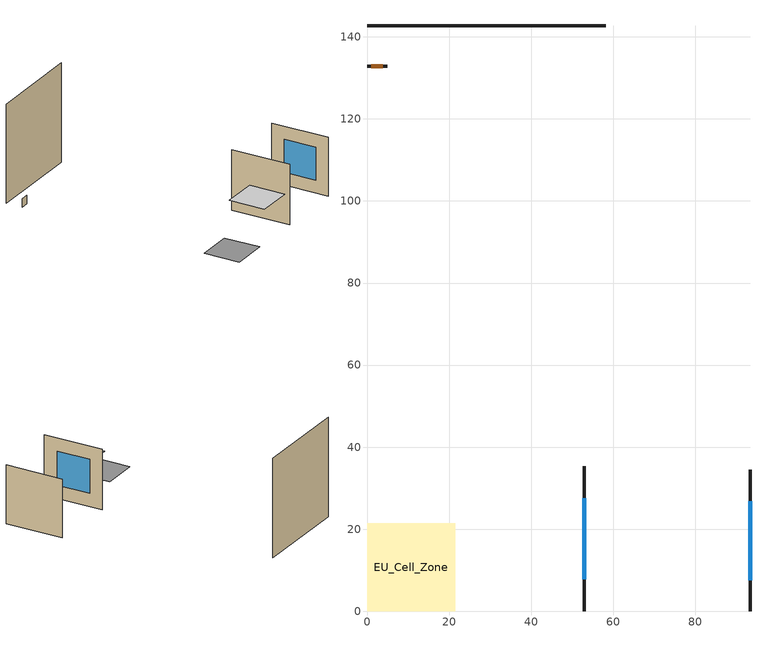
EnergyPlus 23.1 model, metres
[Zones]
EU_Cell_Zone
 floor othersidecoefficients (EU_GB.ENG.AB.07.Gen.ReEx.001.001_floor_1_Construction): 0,0 21.47,0 21.47,21.47 0,21.47 z0
 wall outside (EU_GB.ENG.AB.07.Gen.ReEx.001.001_wall_1_east_1_Construction): 52.94,0 52.94,35.39 z0:35.39
 wall outside (EU_GB.ENG.AB.07.Gen.ReEx.001.001_wall_1_west_2_Construction): 93.33,34.45 93.33,0 z0:34.45
 wall outside (EU_GB.ENG.AB.07.Gen.ReEx.001.001_wall_1_south_3_Construction): 4.92,132.78 0,132.78 z0:4.92
 wall othersidecoefficients (EU_GB.ENG.AB.07.Gen.ReEx.001.001_thermal_bridge_Construction): 58.19,142.71 0,142.71 z0:58.19
 window (EU_GB.ENG.AB.07.Gen.ReEx.001.001_window_east_1_Construction): 52.94,7.79 52.94,27.6 z7.79:27.6
 window (EU_GB.ENG.AB.07.Gen.ReEx.001.001_window_west_2_Construction): 93.33,26.87 93.33,7.58 z7.58:26.87
 door (EU_GB.ENG.AB.07.Gen.ReEx.001.001_door_south_3_Construction): 3.84,132.78 1.08,132.78 z1.08:3.84
 ceiling othersidecoefficients (EU_GB.ENG.AB.07.Gen.ReEx.001.001_roof_1_Construction): 26.47,0 47.94,0 47.94,21.47 26.47,21.47 z20
[Building]
EU Step8 Campaign Cell: North Axis=0; Terrain=City; Solar Distribution=FullExterior
[Site:Location]
London: Latitude=51.5; Longitude=-0.5; Time Zone=0; Elevation=25
[SizingPeriod:WeatherFileDays]
AnnualSizingPeriod: Begin Month=1; Begin Day of Month=1; End Month=12; End Day of Month=31; Use Weather File Daylight Saving Period=No; Use Weather File Rain and Snow Indicators=No
[MATERIAL]
EU_InternalMass_Material: Roughness=MediumRough; Thickness=0.1; Conductivity=1; Density=1800; Specific Heat=900; Thermal Absorptance=0.9; Solar Absorptance=0.7; Visible Absorptance=0.7
[MATERIAL:NOMASS] Roughness=MediumRough; Thermal Absorptance=0.9; Solar Absorptance=0.7; Visible Absorptance=0.7
Name | Thermal Resistance
EU_GB.ENG.AB.07.Gen.ReEx.001.001_floor_1_NoMass; EU_GB.ENG.AB.07.Gen.ReEx.001.001_roof_1_NoMass | 4.02702
EU_GB.ENG.AB.07.Gen.ReEx.001.001_wall_1_east_1_NoMass; EU_GB.ENG.AB.07.Gen.ReEx.001.001_wall_1_west_2_NoMass; EU_GB.ENG.AB.07.Gen.ReEx.001.001_wall_1_south_3_NoMass | 3.59555
EU_GB.ENG.AB.07.Gen.ReEx.001.001_door_south_3_NoMass | 0.559308
EU_GB.ENG.AB.07.Gen.ReEx.001.001_thermal_bridge_NoMass | 20.1351
[WINDOWMATERIAL:SIMPLEGLAZINGSYSTEM] UFactor=1.83759; Solar Heat Gain Coefficient=0.72; Visible Transmittance=0.72
EU_GB.ENG.AB.07.Gen.ReEx.001.001_window_east_1_SimpleGlazing; EU_GB.ENG.AB.07.Gen.ReEx.001.001_window_west_2_SimpleGlazing
[CONSTRUCTION]
EU_GB.ENG.AB.07.Gen.ReEx.001.001_floor_1_Construction: EU_GB.ENG.AB.07.Gen.ReEx.001.001_floor_1_NoMass
EU_GB.ENG.AB.07.Gen.ReEx.001.001_roof_1_Construction: EU_GB.ENG.AB.07.Gen.ReEx.001.001_roof_1_NoMass
EU_GB.ENG.AB.07.Gen.ReEx.001.001_wall_1_east_1_Construction: EU_GB.ENG.AB.07.Gen.ReEx.001.001_wall_1_east_1_NoMass
EU_GB.ENG.AB.07.Gen.ReEx.001.001_window_east_1_Construction: EU_GB.ENG.AB.07.Gen.ReEx.001.001_window_east_1_SimpleGlazing
EU_GB.ENG.AB.07.Gen.ReEx.001.001_wall_1_west_2_Construction: EU_GB.ENG.AB.07.Gen.ReEx.001.001_wall_1_west_2_NoMass
EU_GB.ENG.AB.07.Gen.ReEx.001.001_window_west_2_Construction: EU_GB.ENG.AB.07.Gen.ReEx.001.001_window_west_2_SimpleGlazing
EU_GB.ENG.AB.07.Gen.ReEx.001.001_wall_1_south_3_Construction: EU_GB.ENG.AB.07.Gen.ReEx.001.001_wall_1_south_3_NoMass
EU_GB.ENG.AB.07.Gen.ReEx.001.001_door_south_3_Construction: EU_GB.ENG.AB.07.Gen.ReEx.001.001_door_south_3_NoMass
EU_GB.ENG.AB.07.Gen.ReEx.001.001_thermal_bridge_Construction: EU_GB.ENG.AB.07.Gen.ReEx.001.001_thermal_bridge_NoMass
EU_InternalMass_Construction: EU_InternalMass_Material
[ZONE]
EU_Cell_Zone: Type=1; Multiplier=1; Ceiling Height=0.263413; Volume=9589.8; Floor Area=4045.11; Part of Total Floor Area=Yes
[INTERNALMASS]
EU_Cell_Zone_EU_InternalMass: Construction=EU_InternalMass_Construction; Zone or ZoneList=EU_Cell_Zone; Surface Area=4045.11
[SURFACEPROPERTY:OTHERSIDECOEFFICIENTS] Combined ConvectiveRadiative Film Coefficient=0; Constant Temperature=0; Constant Temperature Coefficient=0; Ground Temperature Coefficient=0; Wind Speed Coefficient=0; Sinusoidal Variation of Constant Temperature Coefficient=No; Period of Sinusoidal Variation=24; Previous Other Side Temperature Coefficient=0
Name | External DryBulb Temperature Coefficient | Zone Air Temperature Coefficient
EU_GB.ENG.AB.07.Gen.ReEx.001.001_floor_1_b0.930233 | 0.930233 | 0.0697674
EU_GB.ENG.AB.07.Gen.ReEx.001.001_roof_1_b1; EU_GB.ENG.AB.07.Gen.ReEx.001.001_wall_1_east_1_b1; EU_GB.ENG.AB.07.Gen.ReEx.001.001_wall_1_west_2_b1; EU_GB.ENG.AB.07.Gen.ReEx.001.001_wall_1_south_3_b1; EU_GB.ENG.AB.07.Gen.ReEx.001.001_thermal_bridge_b1 | 1 | 0
[OTHEREQUIPMENT]
EU_Step8_InternalGain_uk__GB.ENG.AB.07.Gen.ReEx.001.001__f030_f030: Fuel Type=Electricity; Zone or ZoneList or Space or SpaceList=EU_Cell_Zone; Schedule=EU_Step8_GainSchedule_uk__GB.ENG.AB.07.Gen.ReEx.001.001__f030_f030; Design Level Calculation Method=Watts/Area; Power per Zone Floor Area=1; Fraction Latent=0; Fraction Radiant=0; Fraction Lost=0; Carbon Dioxide Generation Rate=0; EndUse Subcategory=EU_Step8_InternalGains
[ZONEVENTILATION:DESIGNFLOWRATE]
EU_ConstantAir_EU_Cell_Zone: Zone or ZoneList or Space or SpaceList=EU_Cell_Zone; Schedule=EU_AlwaysOn; Design Flow Rate Calculation Method=AirChanges/Hour; Air Changes per Hour=0.496645; Ventilation Type=Natural; Fan Pressure Rise=0; Fan Total Efficiency=1; Constant Term Coefficient=1; Temperature Term Coefficient=0; Velocity Term Coefficient=0; Velocity Squared Term Coefficient=0; Minimum Indoor Temperature=-100; Maximum Indoor Temperature=100; Delta Temperature=-100; Minimum Outdoor Temperature=-100; Maximum Outdoor Temperature=100; Maximum Wind Speed=40
[HVACTEMPLATE:THERMOSTAT]
EU_HeatOnly_EU_Cell_Zone: Constant Heating Setpoint=20; Constant Cooling Setpoint=50
[HVACTEMPLATE:ZONE:IDEALLOADSAIRSYSTEM]
EU_Cell_Zone: Template Thermostat=EU_HeatOnly_EU_Cell_Zone; System Availability Schedule=EU_AlwaysOn; Maximum Heating Supply Air Temperature=50; Minimum Cooling Supply Air Temperature=13; Maximum Heating Supply Air Humidity Ratio=0.0156; Minimum Cooling Supply Air Humidity Ratio=0.0077; Heating Limit=NoLimit; Cooling Limit=NoLimit; Heating Availability Schedule=EU_AlwaysOn; Cooling Availability Schedule=EU_CoolingOff; Dehumidification Control Type=ConstantSensibleHeatRatio; Cooling Sensible Heat Ratio=0.7; Dehumidification Setpoint=60; Humidification Control Type=None; Humidification Setpoint=30; Outdoor Air Method=None; Outdoor Air Flow Rate per Person=0.00944; Outdoor Air Flow Rate per Zone Floor Area=0; Outdoor Air Flow Rate per Zone=0; Demand Controlled Ventilation Type=None; Outdoor Air Economizer Type=NoEconomizer; Heat Recovery Type=None; Sensible Heat Recovery Effectiveness=0.7; Latent Heat Recovery Effectiveness=0.65
[SIZING:ZONE]
EU_Cell_Zone: Zone Cooling Design Supply Air Temperature Input Method=SupplyAirTemperature; Zone Cooling Design Supply Air Temperature=13; Zone Heating Design Supply Air Temperature Input Method=SupplyAirTemperature; Zone Heating Design Supply Air Temperature=50; Zone Cooling Design Supply Air Humidity Ratio=0.008; Zone Heating Design Supply Air Humidity Ratio=0.008; Cooling Design Air Flow Method=DesignDay; Cooling Design Air Flow Rate=0; Cooling Minimum Air Flow per Zone Floor Area=0.000762; Cooling Minimum Air Flow=0; Cooling Minimum Air Flow Fraction=0.2; Heating Design Air Flow Method=DesignDay; Heating Design Air Flow Rate=0; Heating Maximum Air Flow per Zone Floor Area=0.002032; Heating Maximum Air Flow=0.141576; Heating Maximum Air Flow Fraction=0.3; Account for Dedicated Outdoor Air System=No; Dedicated Outdoor Air System Control Strategy=NeutralSupplyAir; Dedicated Outdoor Air Low Setpoint Temperature for Design=autosize; Dedicated Outdoor Air High Setpoint Temperature for Design=autosize; Zone Load Sizing Method=Sensible Load Only No Latent Load; Zone Latent Cooling Design Supply Air Humidity Ratio Input Method=HumidityRatioDifference; Zone Cooling Design Supply Air Humidity Ratio Difference=0.005; Zone Latent Heating Design Supply Air Humidity Ratio Input Method=HumidityRatioDifference; Zone Humidification Design Supply Air Humidity Ratio Difference=0.005
[SCHEDULE:CONSTANT]
Name | Hourly Value
EU_AlwaysOn | 1
EU_CoolingOff | 0
[SCHEDULE:FILE]
EU_Step8_GainSchedule_uk__GB.ENG.AB.07.Gen.ReEx.001.001__f030_f030: File=C:\Users\o_iseri\Desktop\OpenUBEM\openubem\outputs\eu_certified_rerun_2026-08-28\rep3\schedules\uk__GB.ENG.AB.07.Gen.ReEx.001.001__f030.csv; Column Number=1; Rows to Skip at Top=0; Number of Hours of Data=8760; Column Separator=Comma; Interpolate to Timestep=No; Minutes per Item=60; Adjust Schedule for Daylight Savings=Yes
